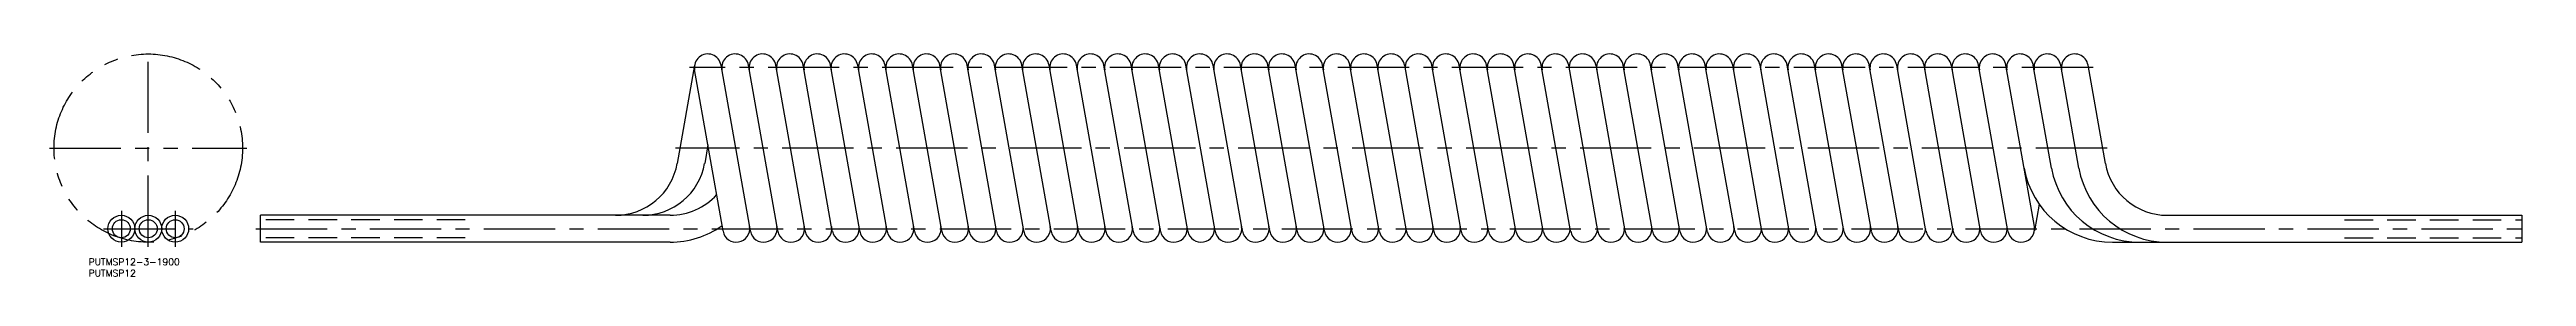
# Model space of a CAD drawing. Extents: x -44 to 1060, y -21 to 80.
import ezdxf

# ---------------------------------------------------------------- set-up
doc = ezdxf.new("R2010")
doc.units = 0
for name, pattern in [('CENTER', [50.8, 31.75, -6.35, 6.35, -6.35]), ('DASHED', [19.05, 12.7, -6.35]), ('PHANTOM', [63.5, 31.75, -6.35, 6.35, -6.35, 6.35, -6.35])]:
    doc.linetypes.add(name, pattern=pattern)
doc.layers.get('0').update_dxf_attribs({"linetype": 'CONTINUOUS'})
doc.layers.add('CENTER', color=1, linetype='CENTER')
doc.styles.get("Standard").update_dxf_attribs({"font": 'txt.shx', "height": 3, "bigfont": 'bigfont.shx'})

msp = doc.modelspace()

# ---------------------------------------------------------------- linework, layer by layer
at = {"color": 7, "linetype": 'CONTINUOUS'}
for p, q in [((243.5, 73), (235.8, 29.1)), ((256.2, -1), (243.5, 71)), ((268.4, -1), (255.3, 73)), ((255.7, 73), (255.5, 72)), ((280.6, -1), (267.5, 73)), ((267.9, 73), (267.7, 72)), ((292.8, -1), (279.7, 73)), ((280.1, 73), (279.9, 72)), ((304.9, -1), (291.9, 73)), ((292.2, 73), (292.1, 72)), ((317.1, -1), (304.1, 73)), ((304.4, 73), (304.3, 72)), ((329.3, -1), (316.3, 73)), ((316.6, 73), (316.4, 72)), ((341.5, -1), (328.4, 73)), ((328.8, 73), (328.6, 72)), ((353.7, -1), (340.6, 73)), ((341, 73), (340.8, 72)), ((365.9, -1), (352.8, 73)), ((353.2, 73), (353, 72)), ((378.1, -1), (365, 73)), ((365.4, 73), (365.2, 72)), ((390.2, -1), (377.2, 73)), ((377.5, 73), (377.4, 72)), ((402.4, -1), (389.4, 73)), ((389.7, 73), (389.5, 72)), ((414.6, -1), (401.5, 73)), ((401.9, 73), (401.7, 72)), ((426.8, -1), (413.7, 73)), ((414.1, 73), (413.9, 72)), ((439, -1), (425.9, 73)), ((426.3, 73), (426.1, 72)), ((451.2, -1), (438.1, 73)), ((438.5, 73), (438.3, 72)), ((463.4, -1), (450.3, 73)), ((450.7, 73), (450.5, 72)), ((475.5, -1), (462.5, 73)), ((462.8, 73), (462.7, 72)), ((487.7, -1), (474.7, 73)), ((475, 73), (474.8, 72)), ((499.9, -1), (486.8, 73)), ((487.2, 73), (487, 72)), ((512.1, -1), (499, 73)), ((499.4, 73), (499.2, 72)), ((524.3, -1), (511.2, 73)), ((511.6, 73), (511.4, 72)), ((536.5, -1), (523.4, 73)), ((523.8, 73), (523.6, 72)), ((548.6, -1), (535.6, 73)), ((536, 73), (535.8, 72)), ((560.8, -1), (547.8, 73)), ((548.1, 73), (548, 72)), ((573, -1), (560, 73)), ((560.3, 73), (560.1, 72)), ((585.2, -1), (572.1, 73)), ((572.5, 73), (572.3, 72)), ((597.4, -1), (584.3, 73)), ((584.7, 73), (584.5, 72)), ((609.6, -1), (596.5, 73)), ((596.9, 73), (596.7, 72)), ((621.8, -1), (608.7, 73)), ((609.1, 73), (608.9, 72)), ((633.9, -1), (620.9, 73)), ((621.2, 73), (621.1, 72)), ((646.1, -1), (633.1, 73)), ((633.4, 73), (633.2, 72)), ((658.3, -1), (645.3, 73)), ((645.6, 73), (645.4, 72)), ((670.5, -1), (657.4, 73)), ((657.8, 73), (657.6, 72)), ((682.7, -1), (669.6, 73)), ((670, 73), (669.8, 72)), ((694.9, -1), (681.8, 73)), ((682.2, 73), (682, 72)), ((707.1, -1), (694, 73)), ((694.4, 73), (694.2, 72)), ((719.2, -1), (706.2, 73)), ((706.5, 73), (706.4, 72)), ((731.4, -1), (718.4, 73)), ((718.7, 73), (718.5, 72)), ((743.6, -1), (730.5, 73)), ((730.9, 73), (730.7, 72)), ((755.8, -1), (742.7, 73)), ((743.1, 73), (742.9, 72)), ((768, -1), (754.9, 73)), ((755.3, 73), (755.1, 72)), ((780.2, -1), (767.1, 73)), ((767.5, 73), (767.3, 72)), ((792.3, -1), (779.3, 73)), ((779.7, 73), (779.5, 72)), ((804.5, -1), (791.5, 73)), ((791.8, 73), (791.7, 72)), ((816.7, -1), (803.7, 73)), ((804, 73), (803.8, 72)), ((828.9, -1), (815.8, 73)), ((816.2, 73), (816, 72)), ((840.7, 1), (828, 73)), ((828.4, 73), (828.2, 72)), ((848.3, 27.1), (840.2, 73)), ((840.6, 73), (840.4, 72)), ((860.5, 27.1), (852.4, 73)), ((852.8, 73), (852.6, 72)), ((872.3, 29.1), (864.6, 73)), ((249.4, 37.4), (248, 29.1)), ((50, -6), (50, 6)), ((232.6, 6), (50, 6)), ((268.2, 0), (268, -1)), ((280.4, 0), (280.2, -1)), ((292.6, 0), (292.4, -1)), ((304.8, 0), (304.6, -1)), ((316.9, 0), (316.8, -1)), ((329.1, 0), (328.9, -1)), ((341.3, 0), (341.1, -1)), ((353.5, 0), (353.3, -1)), ((365.7, 0), (365.5, -1)), ((377.9, 0), (377.7, -1)), ((390.1, 0), (389.9, -1)), ((402.2, 0), (402.1, -1)), ((414.4, 0), (414.2, -1)), ((426.6, 0), (426.4, -1)), ((438.8, 0), (438.6, -1)), ((451, 0), (450.8, -1)), ((463.2, 0), (463, -1)), ((475.4, 0), (475.2, -1)), ((487.5, 0), (487.4, -1)), ((499.7, 0), (499.5, -1)), ((511.9, 0), (511.7, -1)), ((524.1, 0), (523.9, -1)), ((536.3, 0), (536.1, -1)), ((548.5, 0), (548.3, -1)), ((560.6, 0), (560.5, -1)), ((572.8, 0), (572.6, -1)), ((585, 0), (584.8, -1)), ((597.2, 0), (597, -1)), ((609.4, 0), (609.2, -1)), ((621.6, 0), (621.4, -1)), ((633.8, 0), (633.6, -1)), ((645.9, 0), (645.8, -1)), ((658.1, 0), (657.9, -1)), ((670.3, 0), (670.1, -1)), ((682.5, 0), (682.3, -1)), ((694.7, 0), (694.5, -1)), ((706.9, 0), (706.7, -1)), ((719.1, 0), (718.9, -1)), ((731.2, 0), (731.1, -1)), ((743.4, 0), (743.2, -1)), ((755.6, 0), (755.4, -1)), ((767.8, 0), (767.6, -1)), ((780, 0), (779.8, -1)), ((792.2, 0), (792, -1)), ((804.4, 0), (804.2, -1)), ((816.5, 0), (816.4, -1)), ((828.7, 0), (828.5, -1)), ((842.8, 11), (840.7, -1)), ((899.9, 6), (1058, 6)), ((1058, 6), (1058, -6)), ((232.6, -6), (50, -6)), ((875.5, -6), (1058, -6))]:
    msp.add_line(p, q, dxfattribs=at)
at = {"color": 3, "linetype": 'PHANTOM'}
msp.add_line((-44, 36), (44, 36), dxfattribs=at)
at = {"color": 3, "linetype": 'DASHED'}
for p, q in [((141.3, 4), (50, 4)), ((978.9, 4), (1058, 4)), ((141.3, -4), (50, -4)), ((978.9, -4), (1058, -4))]:
    msp.add_line(p, q, dxfattribs=at)
at = {"color": 3, "linetype": 'PHANTOM'}
msp.add_circle((0, 36), 42, dxfattribs=at)
at = {"color": 7, "linetype": 'CONTINUOUS'}
for centre, radius in [((-12, 0), 6), ((-12, 0), 4), ((0, 0), 6), ((0, 0), 4), ((12, 0), 6), ((12, 0), 4)]:
    msp.add_circle(centre, radius, dxfattribs=at)
for centre, radius, start, end in [((249.4, 72), 6, 10, 190), ((261.6, 72), 6, 10, 190), ((273.8, 72), 6, 10, 190), ((286, 72), 6, 10, 190), ((298.2, 72), 6, 10, 190), ((310.3, 72), 6, 10, 190), ((322.5, 72), 6, 10, 190), ((334.7, 72), 6, 10, 190), ((346.9, 72), 6, 10, 190), ((359.1, 72), 6, 10, 190), ((371.3, 72), 6, 10, 190), ((383.5, 72), 6, 10, 190), ((395.6, 72), 6, 10, 190), ((407.8, 72), 6, 10, 190), ((420, 72), 6, 10, 190), ((432.2, 72), 6, 10, 190), ((444.4, 72), 6, 10, 190), ((456.6, 72), 6, 10, 190), ((468.7, 72), 6, 10, 190), ((480.9, 72), 6, 10, 190), ((493.1, 72), 6, 10, 190), ((505.3, 72), 6, 10, 190), ((517.5, 72), 6, 10, 190), ((529.7, 72), 6, 10, 190), ((541.9, 72), 6, 10, 190), ((554, 72), 6, 10, 190), ((566.2, 72), 6, 10, 190), ((578.4, 72), 6, 10, 190), ((590.6, 72), 6, 10, 190), ((602.8, 72), 6, 10, 190), ((615, 72), 6, 10, 190), ((627.2, 72), 6, 10, 190), ((639.3, 72), 6, 10, 190), ((651.5, 72), 6, 10, 190), ((663.7, 72), 6, 10, 190), ((675.9, 72), 6, 10, 190), ((688.1, 72), 6, 10, 190), ((700.3, 72), 6, 10, 190), ((712.5, 72), 6, 10, 190), ((724.6, 72), 6, 10, 190), ((736.8, 72), 6, 10, 190), ((749, 72), 6, 10, 190), ((761.2, 72), 6, 10, 190), ((773.4, 72), 6, 10, 190), ((785.6, 72), 6, 10, 190), ((797.7, 72), 6, 10, 190), ((809.9, 72), 6, 10, 190), ((822.1, 72), 6, 10, 190), ((834.3, 72), 6, 10, 190), ((846.5, 72), 6, 10, 190), ((858.7, 72), 6, 10, 190), ((208.2, 34), 28, 270, 350), ((220.4, 34), 28, 270, 350), ((875.5, 34), 40, 190, 270), ((887.7, 34), 40, 190, 270), ((899.9, 34), 40, 190, 270), ((899.9, 34), 28, 190, 270), ((232.6, 34), 28, 270, 317.8929), ((232.6, 34), 40, 270, 305.4632), ((262.1, 0), 6, 190, 10), ((274.3, 0), 6, 190, 10), ((286.5, 0), 6, 190, 10), ((298.7, 0), 6, 190, 10), ((310.9, 0), 6, 190, 10), ((323, 0), 6, 190, 10), ((335.2, 0), 6, 190, 10), ((347.4, 0), 6, 190, 10), ((359.6, 0), 6, 190, 10), ((371.8, 0), 6, 190, 10), ((384, 0), 6, 190, 10), ((396.1, 0), 6, 190, 10), ((408.3, 0), 6, 190, 10), ((420.5, 0), 6, 190, 10), ((432.7, 0), 6, 190, 10), ((444.9, 0), 6, 190, 10), ((457.1, 0), 6, 190, 10), ((469.3, 0), 6, 190, 10), ((481.4, 0), 6, 190, 10), ((493.6, 0), 6, 190, 10), ((505.8, 0), 6, 190, 10), ((518, 0), 6, 190, 10), ((530.2, 0), 6, 190, 10), ((542.4, 0), 6, 190, 10), ((554.6, 0), 6, 190, 10), ((566.7, 0), 6, 190, 10), ((578.9, 0), 6, 190, 10), ((591.1, 0), 6, 190, 10), ((603.3, 0), 6, 190, 10), ((615.5, 0), 6, 190, 10), ((627.7, 0), 6, 190, 10), ((639.9, 0), 6, 190, 10), ((652, 0), 6, 190, 10), ((664.2, 0), 6, 190, 10), ((676.4, 0), 6, 190, 10), ((688.6, 0), 6, 190, 10), ((700.8, 0), 6, 190, 10), ((713, 0), 6, 190, 10), ((725.1, 0), 6, 190, 10), ((737.3, 0), 6, 190, 10), ((749.5, 0), 6, 190, 10), ((761.7, 0), 6, 190, 10), ((773.9, 0), 6, 190, 10), ((786.1, 0), 6, 190, 10), ((798.3, 0), 6, 190, 10), ((810.4, 0), 6, 190, 10), ((822.6, 0), 6, 190, 10), ((834.8, 0), 6, 190, 10)]:
    msp.add_arc(centre, radius, start, end, dxfattribs=at)
at = {"layer": 'CENTER', "color": 1, "linetype": 'CENTER'}
for p, q in [((0, -8), (0, 80)), ((866.8, 72), (241.3, 72)), ((873.1, 36), (235, 36)), ((-20, 0), (20, 0)), ((-12, 8), (-12, -8)), ((12, 8), (12, -8)), ((48, 0), (1060, 0))]:
    msp.add_line(p, q, dxfattribs=at)

# ---------------------------------------------------------------- texts
at = {"color": 7, "linetype": 'CONTINUOUS'}
for s, p in [('PUTMSP12-3-1900', (-26.6, -16.3)), ('PUTMSP12', (-26.6, -21.3))]:
    msp.add_text(s, height=3, dxfattribs=at).set_placement(p)

doc.saveas('drawing.dxf')
